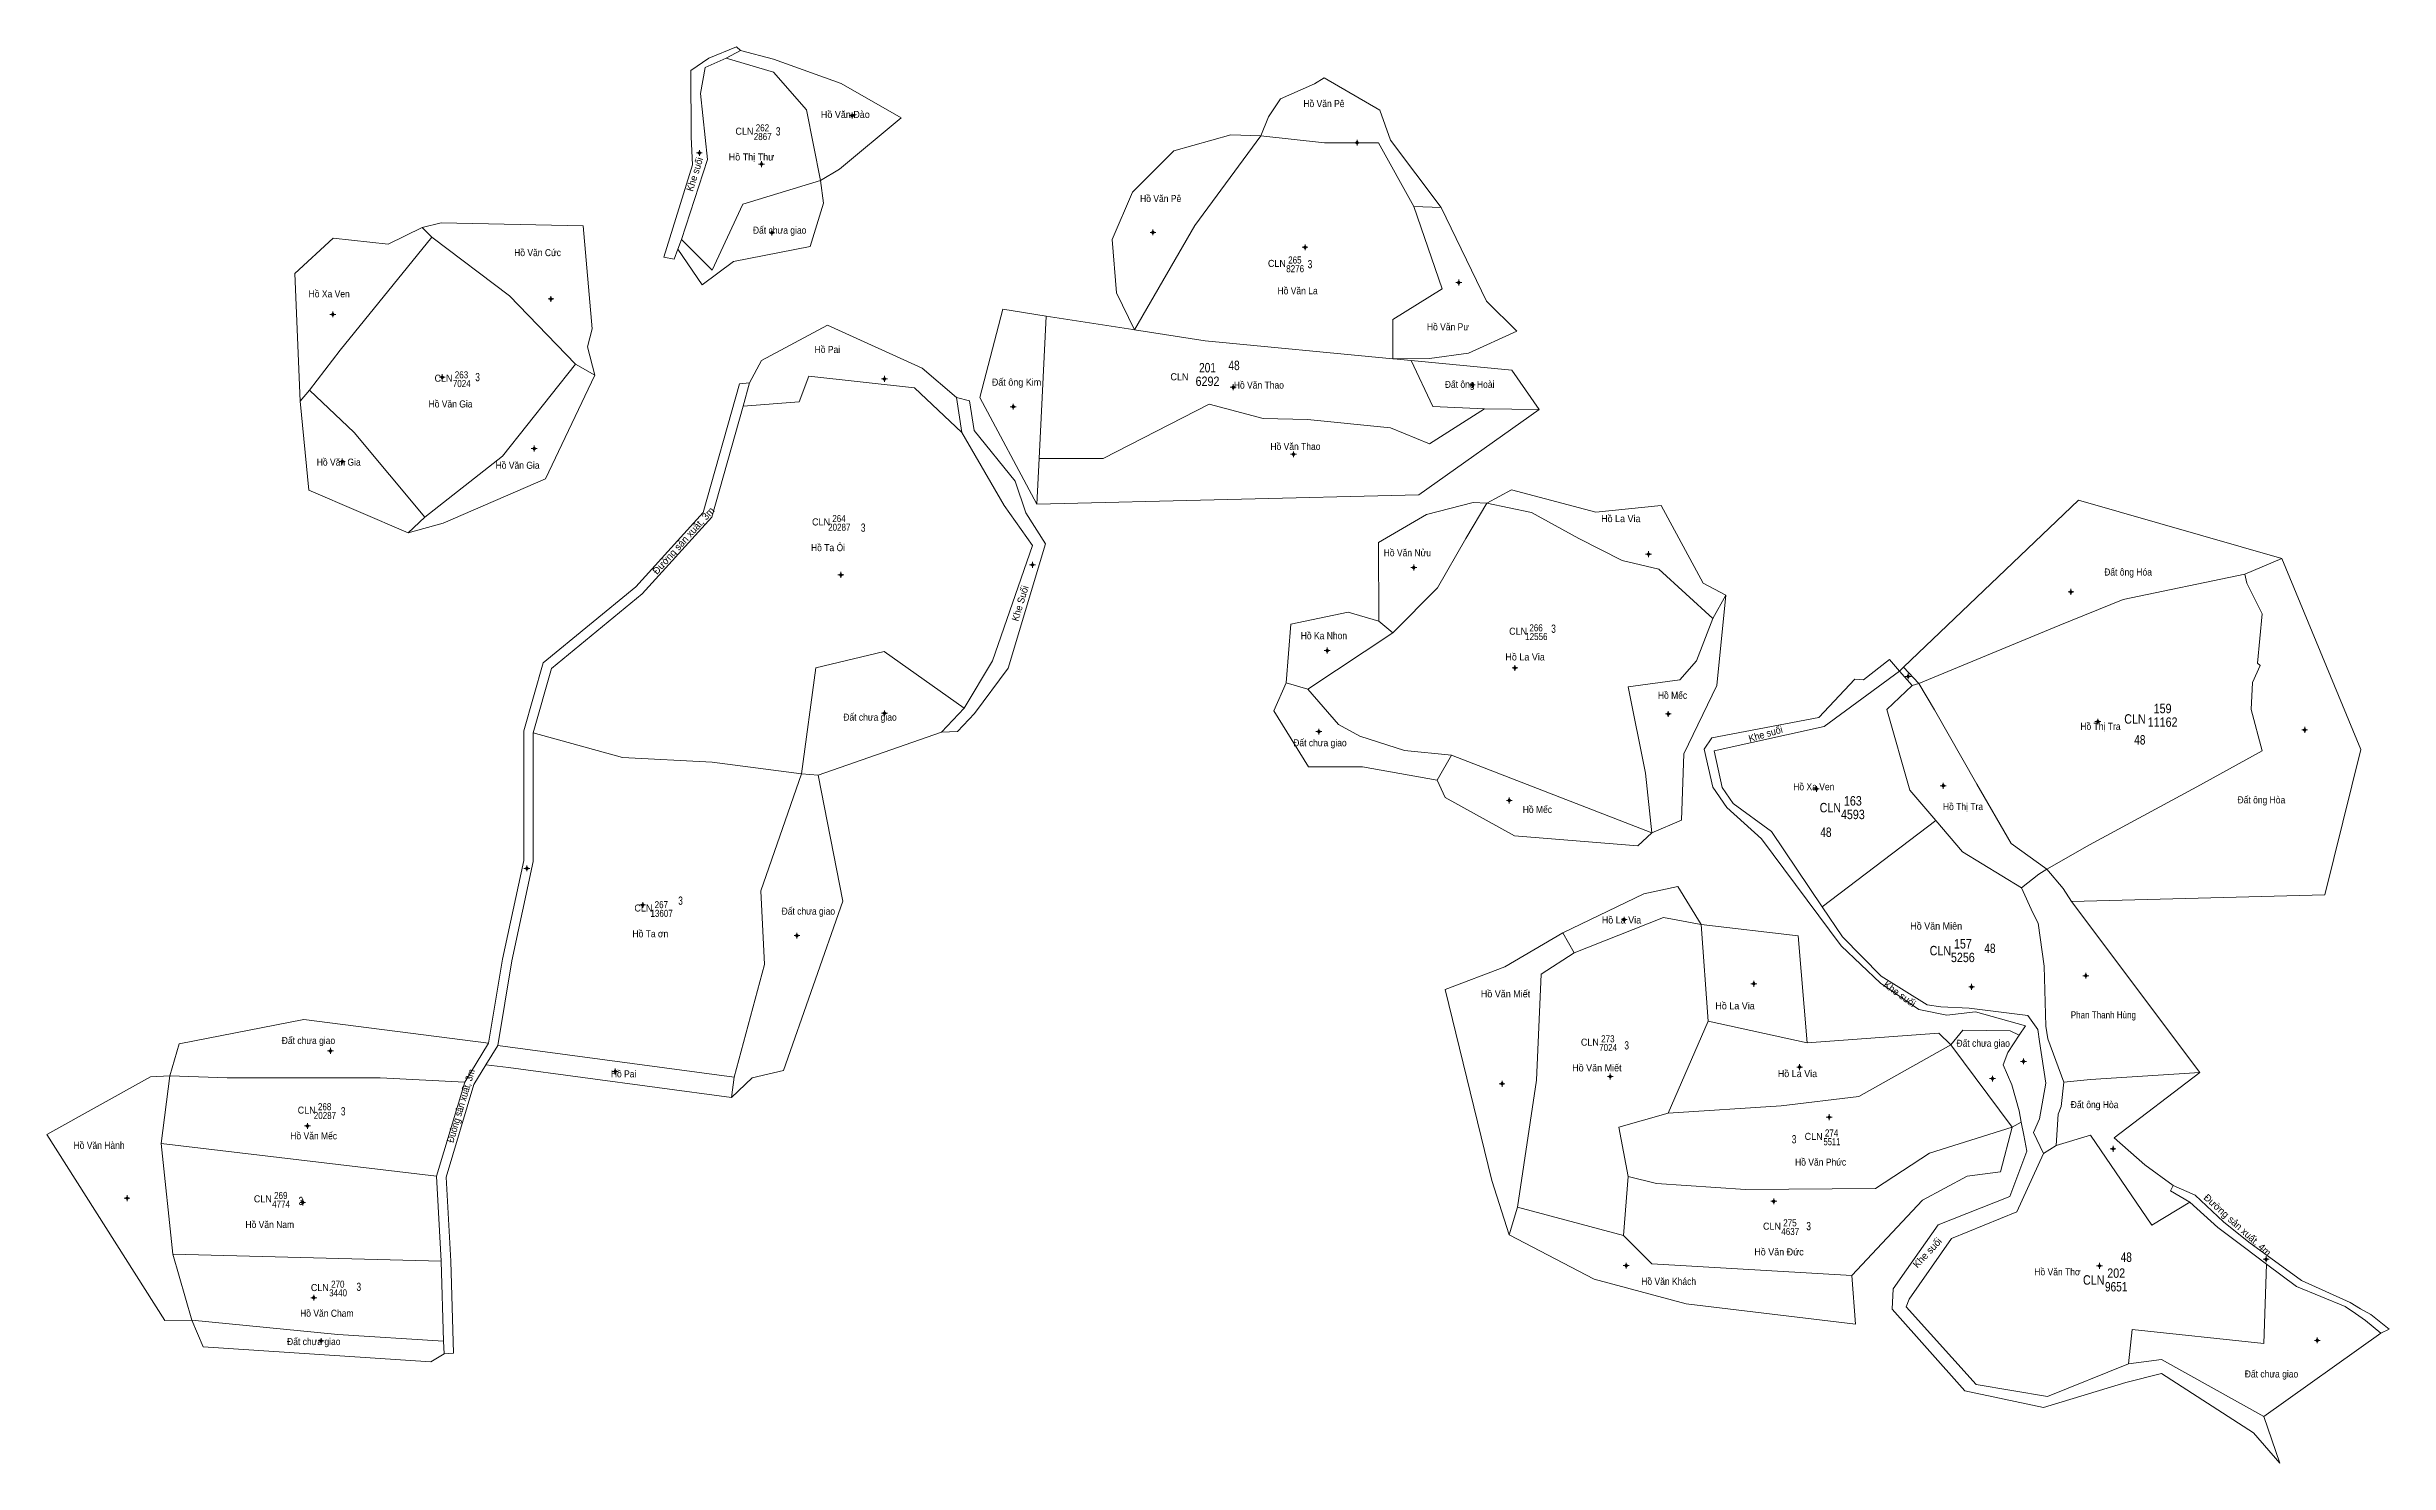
# Model space of a CAD drawing. Header units: metres. Extents: x 534642 to 537446, y 1848225 to 1851202.
# Drawn here: x 535883 to 536878, y 1849297 to 1849899 of the extents above; entities that cross this region are included whole.
import ezdxf
from ezdxf.enums import TextEntityAlignment as Align

# ---------------------------------------------------------------- set-up
doc = ezdxf.new("R2010")
doc.units = ezdxf.units.M
doc.header["$LTSCALE"] = 1.2
doc.layers.add('10', color=7, linetype='Continuous', lineweight=13)
doc.layers.add('11', color=7, linetype='Continuous', lineweight=13)
for name, color, linetype in [('2', 7, 'Continuous'), ('22', 7, 'Continuous'), ('3', 7, 'Continuous'), ('4', 7, 'Continuous'), ('5', 7, 'Continuous'), ('7', 7, 'Continuous'), ('8', 7, 'Continuous')]:
    doc.layers.add(name, color=color, linetype=linetype)

msp = doc.modelspace()

# ---------------------------------------------------------------- hatches: boundary and pattern name
at = {"layer": '11'}
for points in [[(536225.37, 1849869.61, 1), (536225.07, 1849869.61, 1)], [(536439.76, 1849858.1, 1), (536439.46, 1849858.1, 1)], [(536160.45, 1849853.72, 1), (536160.15, 1849853.72, 1)], [(536186.85, 1849848.99, 1), (536186.55, 1849848.99, 1)], [(536191.29, 1849819.87, 1), (536190.99, 1849819.87, 1)], [(536353.08, 1849820, 1), (536352.78, 1849820, 1)], [(536417.65, 1849813.67, 1), (536417.35, 1849813.67, 1)], [(536482.94, 1849798.67, 1), (536482.64, 1849798.67, 1)], [(536097.45, 1849791.71, 1), (536097.15, 1849791.71, 1)], [(536004.81, 1849785.17, 1), (536004.51, 1849785.17, 1)], [(536051.29, 1849758.49, 1), (536050.99, 1849758.49, 1)], [(536239.03, 1849757.79, 1), (536238.73, 1849757.79, 1)], [(536387.14, 1849754.23, 1), (536386.84, 1849754.23, 1)], [(536488.72, 1849755.2, 1), (536488.42, 1849755.2, 1)], [(536293.75, 1849745.97, 1), (536293.45, 1849745.97, 1)], [(536090.32, 1849728.18, 1), (536090.02, 1849728.18, 1)], [(536008.78, 1849722.68, 1), (536008.48, 1849722.68, 1)], [(536412.76, 1849725.75, 1), (536412.46, 1849725.75, 1)], [(536301.9, 1849678.8, 1), (536301.6, 1849678.8, 1)], [(536563.52, 1849683.34, 1), (536563.22, 1849683.34, 1)], [(536220.54, 1849674.54, 1), (536220.24, 1849674.54, 1)], [(536463.83, 1849677.63, 1), (536463.53, 1849677.63, 1)], [(536742.92, 1849667.32, 1), (536742.62, 1849667.32, 1)], [(536427.09, 1849642.38, 1), (536426.79, 1849642.38, 1)], [(536506.81, 1849634.99, 1), (536506.51, 1849634.99, 1)], [(536673.78, 1849631.44, 1), (536673.48, 1849631.44, 1)], [(536239.05, 1849615.76, 1), (536238.75, 1849615.76, 1)], [(536571.93, 1849615.46, 1), (536571.63, 1849615.46, 1)], [(536754.31, 1849612.22, 1), (536754.01, 1849612.22, 1)], [(536842.16, 1849608.69, 1), (536841.86, 1849608.69, 1)], [(536423.56, 1849607.97, 1), (536423.26, 1849607.97, 1)], [(536634.79, 1849583.62, 1), (536634.49, 1849583.62, 1)], [(536688.67, 1849584.99, 1), (536688.37, 1849584.99, 1)], [(536504.41, 1849578.76, 1), (536504.11, 1849578.76, 1)], [(536087.21, 1849549.89, 1), (536086.91, 1849549.89, 1)], [(536136.4, 1849534.34, 1), (536136.1, 1849534.34, 1)], [(536201.9, 1849521.32, 1), (536201.6, 1849521.32, 1)], [(536553.24, 1849528.12, 1), (536552.94, 1849528.12, 1)], [(536608.24, 1849500.89, 1), (536607.94, 1849500.89, 1)], [(536700.72, 1849499.54, 1), (536700.42, 1849499.54, 1)], [(536749.23, 1849504.3, 1), (536748.93, 1849504.3, 1)], [(536003.78, 1849472.38, 1), (536003.48, 1849472.38, 1)], [(536124.72, 1849463.63, 1), (536124.42, 1849463.63, 1)], [(536547.29, 1849461.49, 1), (536546.99, 1849461.49, 1)], [(536627.7, 1849465.49, 1), (536627.4, 1849465.49, 1)], [(536709.59, 1849460.6, 1), (536709.29, 1849460.6, 1)], [(536722.75, 1849467.92, 1), (536722.45, 1849467.92, 1)], [(536501.31, 1849458.4, 1), (536501.01, 1849458.4, 1)], [(535994.03, 1849440.48, 1), (535993.73, 1849440.48, 1)], [(536640.23, 1849444.23, 1), (536639.93, 1849444.23, 1)], [(536760.78, 1849430.78, 1), (536760.48, 1849430.78, 1)], [(535917.42, 1849409.83, 1), (535917.12, 1849409.83, 1)], [(535992, 1849408.01, 1), (535991.7, 1849408.01, 1)], [(536616.72, 1849408.49, 1), (536616.42, 1849408.49, 1)], [(536554.04, 1849381.18, 1), (536553.74, 1849381.18, 1)], [(536755.03, 1849381.08, 1), (536754.73, 1849381.08, 1)], [(536825.78, 1849383.89, 1), (536825.48, 1849383.89, 1)], [(535996.73, 1849367.55, 1), (535996.43, 1849367.55, 1)], [(535999.85, 1849349.17, 1), (535999.55, 1849349.17, 1)], [(536847.52, 1849349.44, 1), (536847.22, 1849349.44, 1)]]:
    msp.add_hatch(color=256, dxfattribs=at).paths.add_polyline_path(points)

# ---------------------------------------------------------------- linework, layer by layer
at = {"layer": '10'}
for p, q in [((536171.73, 1849893.99), (536177.82, 1849897.23)), ((536463.73, 1849830.99), (536475.27, 1849830.53)), ((536046.73, 1849817.99), (536042.63, 1849822.02)), ((536151.16, 1849812.82), (536152.73, 1849816.99)), ((536107.73, 1849763.99), (536115.85, 1849759.31)), ((536454.73, 1849766.36), (536454.8, 1849766.35)), ((535994.73, 1849752.99), (535990.8, 1849748.32)), ((536178.85, 1849746.15), (536181.66, 1849756.1)), ((536269.48, 1849749.88), (536271.73, 1849734.99)), ((536493.73, 1849744.99), (536516.86, 1849744.8)), ((536043.73, 1849698.99), (536036.61, 1849692.38)), ((536816.66, 1849674.89), (536832.25, 1849681.56)), ((536816.66, 1849674.89), (536764.98, 1849664.12)), ((536590.73, 1849655.99), (536596.17, 1849665.93)), ((536764.98, 1849664.12), (536738.06, 1849653.13)), ((536418.73, 1849625.99), (536454.73, 1849649.99)), ((536454.73, 1849649.99), (536448.83, 1849654.91)), ((536738.06, 1849653.13), (536678.15, 1849628.38)), ((536418.73, 1849625.99), (536409.55, 1849628.66)), ((536675.38, 1849627.58), (536669.99, 1849633.66)), ((536671.71, 1849635.31), (536678.14, 1849628.4)), ((536272.73, 1849617.99), (536263.1, 1849607.72)), ((536637.11, 1849533.58), (536685.37, 1849570.24)), ((536685.37, 1849570.24), (536696.72, 1849556.97)), ((536729.09, 1849547.43), (536732.5, 1849549.55)), ((536721.69, 1849541.58), (536726.51, 1849531.04)), ((536637.11, 1849533.58), (536645.71, 1849520.83)), ((536531.73, 1849513.99), (536527.03, 1849522.53)), ((536630.74, 1849475.79), (536588.73, 1849484.99)), ((536069.64, 1849466.44), (536074.72, 1849474.72)), ((536175.04, 1849461.22), (536074.72, 1849474.72)), ((536691.73, 1849474.99), (536717.73, 1849439.99)), ((535935.38, 1849461.74), (535931.73, 1849432.99)), ((536175.04, 1849461.22), (536173.99, 1849452.55)), ((536739.73, 1849459.06), (536751.11, 1849460.29)), ((536797.49, 1849463.18), (536761.06, 1849435.38)), ((536717.73, 1849439.99), (536721.66, 1849442.1)), ((536736.52, 1849432.23), (536731.1, 1849428.85)), ((536784.99, 1849412.91), (536786.15, 1849415.26)), ((536793.28, 1849408.15), (536784.99, 1849412.91)), ((536507.73, 1849405.99), (536504.13, 1849394.28))]:
    msp.add_line(p, q, dxfattribs=at)
for points in [[(536177.82, 1849897.23), (536176.1, 1849898.8), (536164.33, 1849893.94), (536156.65, 1849888.71), (536156.81, 1849860.58), (536157.45, 1849848.69), (536145.24, 1849809.41), (536149.59, 1849808.64), (536151.16, 1849812.82)], [(536177.82, 1849897.23), (536191.75, 1849893.5), (536220.46, 1849883.29), (536245.98, 1849868.61), (536219.82, 1849846.9), (536211.73, 1849841.99)], [(536152.73, 1849816.99), (536163.73, 1849850.99), (536160.73, 1849878.99), (536162.73, 1849889.99), (536171.73, 1849893.99)], [(536171.73, 1849893.99), (536191.73, 1849887.99), (536205.73, 1849871.99), (536211.73, 1849841.99)], [(536475.27, 1849830.53), (536453.75, 1849859.16), (536449.28, 1849871.94), (536425.64, 1849885.68), (536421.49, 1849883.13), (536407.11, 1849876.73), (536402, 1849869.06), (536398.73, 1849860.99)], [(536398.73, 1849860.99), (536386.03, 1849861.39), (536361.75, 1849854.68), (536344.19, 1849837.1), (536335.56, 1849816.97), (536337.48, 1849794.28), (536345.09, 1849778.61)], [(536345.09, 1849778.61), (536370.73, 1849822.99), (536398.73, 1849860.99)], [(536398.73, 1849860.99), (536425.73, 1849857.99), (536448.73, 1849857.99), (536463.73, 1849830.99)], [(536211.73, 1849841.99), (536213.07, 1849832.41), (536207.38, 1849814.03), (536174.84, 1849807.65), (536161.44, 1849797.75), (536151.16, 1849812.82)], [(536211.73, 1849841.99), (536178.73, 1849831.99), (536165.73, 1849803.99), (536152.73, 1849816.99)], [(536463.73, 1849830.99), (536475.73, 1849795.99), (536454.73, 1849782.99), (536454.73, 1849766.36)], [(536454.8, 1849766.35), (536470.36, 1849766.47), (536486.97, 1849768.71), (536507.41, 1849777.98), (536494.63, 1849790.76), (536475.27, 1849830.53)], [(535990.8, 1849748.32), (535988.55, 1849802.58), (536004.82, 1849817.59), (536028.11, 1849815.03), (536042.63, 1849822.02)], [(535994.73, 1849752.99), (536007.73, 1849769.99), (536046.73, 1849817.99)], [(536042.63, 1849822.02), (536050.62, 1849824.11), (536110.91, 1849822.83), (536114.74, 1849779.1), (536112.83, 1849771.44), (536115.85, 1849759.31)], [(536046.73, 1849817.99), (536079.73, 1849792.99), (536107.73, 1849763.99)], [(536181.66, 1849756.1), (536186.66, 1849765.59), (536214.73, 1849780.6), (536254.93, 1849762.4), (536269.48, 1849749.88)], [(536307.63, 1849784.47), (536289.14, 1849787.44), (536279.42, 1849749.91), (536303.6, 1849704.51)], [(536303.6, 1849704.51), (536304.58, 1849723.99), (536307.63, 1849784.47)], [(536307.63, 1849784.47), (536344.34, 1849778.73), (536345.09, 1849778.61)], [(536345.09, 1849778.61), (536375.15, 1849773.92), (536454.73, 1849766.36)], [(536115.85, 1849759.31), (536094.96, 1849715.27), (536051.57, 1849696.44), (536036.61, 1849692.38)], [(536107.73, 1849763.99), (536076.73, 1849724.99), (536043.73, 1849698.99)], [(536178.85, 1849746.15), (536202.73, 1849747.99), (536206.73, 1849758.99), (536251.73, 1849753.99), (536271.73, 1849734.99)], [(536462.57, 1849765.61), (536455.02, 1849766.33), (536454.8, 1849766.35)], [(536462.57, 1849765.61), (536505.38, 1849761.54), (536516.86, 1849744.8)], [(536462.57, 1849765.61), (536471.73, 1849745.99), (536493.73, 1849744.99)], [(536036.61, 1849692.38), (535994.47, 1849710.48), (535990.8, 1849748.32)], [(536043.73, 1849698.99), (536013.73, 1849734.99), (535994.73, 1849752.99)], [(536070.82, 1849475.71), (536076.76, 1849511.36), (536085.73, 1849553.2), (536085.73, 1849608.27), (536093.98, 1849637.14), (536133.38, 1849669.48), (536161.93, 1849700.99), (536177.41, 1849755.72), (536181.66, 1849756.1)], [(536269.48, 1849749.88), (536275.05, 1849748.49), (536277.02, 1849735.83), (536294.43, 1849714.3), (536298.96, 1849700.87), (536307.3, 1849687.78), (536291.47, 1849634.87), (536277.15, 1849615.64), (536269.96, 1849608.03), (536263.1, 1849607.72)], [(536089.66, 1849607.46), (536097.48, 1849634.84), (536136.08, 1849666.5), (536165.53, 1849698.99), (536178.85, 1849746.15)], [(536516.86, 1849744.8), (536465.76, 1849708.49), (536303.6, 1849704.51)], [(536493.73, 1849744.99), (536470.31, 1849730.23), (536453.79, 1849737.05), (536418.49, 1849740.57), (536399.73, 1849740.99), (536376.73, 1849746.99), (536331.73, 1849723.99), (536304.58, 1849723.99)], [(536271.73, 1849734.99), (536289.73, 1849703.99), (536301.73, 1849686.99), (536284.73, 1849637.99), (536272.73, 1849617.99)], [(536494.73, 1849704.99), (536505.18, 1849710.7), (536540.96, 1849701.12), (536568.75, 1849703.99), (536586.64, 1849671.07), (536596.17, 1849665.93)], [(536448.83, 1849654.91), (536448.64, 1849688.33), (536469.08, 1849700.16), (536488.89, 1849705.27), (536494.73, 1849704.99)], [(536454.73, 1849649.99), (536473.73, 1849668.99), (536485.73, 1849689.99), (536494.73, 1849704.99)], [(536494.73, 1849704.99), (536513.73, 1849700.99), (536533.73, 1849689.99), (536552.19, 1849680.59), (536567.73, 1849676.99), (536590.73, 1849655.99)], [(536671.71, 1849635.31), (536745.97, 1849706.26), (536832.25, 1849681.56)], [(536832.25, 1849681.56), (536865.88, 1849600.34), (536850.51, 1849538.59), (536742.98, 1849535.82)], [(536816.66, 1849674.89), (536817.38, 1849671.04), (536824, 1849657.97), (536821.99, 1849636.98), (536823.15, 1849636.08), (536819.79, 1849628.87), (536819.33, 1849617.42), (536823.95, 1849599.74), (536796.27, 1849584.47), (536750.7, 1849559.93), (536732.5, 1849549.55)], [(536409.55, 1849628.66), (536411.42, 1849653.65), (536435.86, 1849658.77), (536448.83, 1849654.91)], [(536596.17, 1849665.93), (536592.39, 1849627.61), (536578.34, 1849598.52), (536577.38, 1849570.4), (536564.73, 1849564.99)], [(536590.73, 1849655.99), (536583.73, 1849637.99), (536576.73, 1849629.99), (536554.73, 1849626.99), (536562.13, 1849590.26), (536564.73, 1849564.99)], [(536272.73, 1849617.99), (536238.73, 1849641.99), (536209.73, 1849634.99), (536203.73, 1849590.1)], [(536473.59, 1849587.29), (536441.94, 1849593.08), (536418.94, 1849593.08), (536404.24, 1849616.73), (536409.55, 1849628.66)], [(536665.69, 1849638.56), (536654.66, 1849629.96), (536651.03, 1849630.24), (536635.64, 1849613.91), (536590.32, 1849605.36), (536587.02, 1849600.57), (536590.71, 1849584.36), (536596.57, 1849575.77), (536611.32, 1849562.41), (536645.12, 1849517.03), (536661.92, 1849501.2), (536678.13, 1849489.99), (536690.09, 1849487.5), (536702.26, 1849488.93), (536723.48, 1849483.06), (536720.81, 1849479.05)], [(536669.99, 1849633.66), (536637.95, 1849610.21), (536591.21, 1849599.82), (536594.65, 1849584.24), (536599.35, 1849577.39), (536615.56, 1849565.5), (536637.11, 1849533.58)], [(536665.69, 1849638.56), (536669.99, 1849633.66), (536671.71, 1849635.31)], [(536479.73, 1849597.99), (536459.73, 1849599.99), (536440.73, 1849605.99), (536431.73, 1849610.99), (536418.73, 1849625.99)], [(536685.37, 1849570.24), (536674.35, 1849583.13), (536664.54, 1849617.32), (536675.38, 1849627.58)], [(536675.38, 1849627.58), (536678.14, 1849628.4), (536678.15, 1849628.38)], [(536678.15, 1849628.38), (536684.79, 1849617.19), (536702.83, 1849585.7)], [(536074.72, 1849474.72), (536080.7, 1849510.62), (536089.73, 1849552.78), (536089.66, 1849607.46)], [(536089.66, 1849607.46), (536127.73, 1849596.99), (536165.73, 1849594.99), (536203.73, 1849590.1)], [(536263.1, 1849607.72), (536210.76, 1849589.54), (536203.73, 1849590.1)], [(536210.76, 1849589.54), (536221.29, 1849535.91), (536196.08, 1849464.08), (536182.68, 1849460.89), (536173.99, 1849452.55)], [(536203.73, 1849590.1), (536186.45, 1849540.28), (536187.91, 1849509.09), (536175.04, 1849461.22)], [(536564.73, 1849564.99), (536479.73, 1849597.99), (536473.59, 1849587.29)], [(536564.73, 1849564.99), (536558.86, 1849559.53), (536506.47, 1849563.68), (536477.08, 1849579.97), (536473.59, 1849587.29)], [(536732.5, 1849549.55), (536717.41, 1849560.41), (536702.83, 1849585.7)], [(536696.72, 1849556.97), (536721.69, 1849541.58), (536729.09, 1849547.43)], [(536732.5, 1849549.55), (536739.47, 1849541.31), (536742.98, 1849535.82)], [(536585.73, 1849525.99), (536575.77, 1849542.26), (536561.4, 1849539.07), (536527.03, 1849522.53)], [(536739.73, 1849459.06), (536732.92, 1849477.54), (536732.14, 1849482.86), (536731.43, 1849508.3), (536728.82, 1849526.56), (536726.51, 1849531.04)], [(536742.98, 1849535.82), (536797.49, 1849463.18), (536751.11, 1849460.29)], [(536527.03, 1849522.53), (536502.3, 1849508.06), (536477.07, 1849498.48), (536496.87, 1849417.3), (536504.13, 1849394.28)], [(536585.73, 1849525.99), (536569.73, 1849528.99), (536531.73, 1849513.99)], [(536571.73, 1849445.99), (536588.73, 1849484.99), (536585.73, 1849525.99)], [(536630.74, 1849475.79), (536626.9, 1849521.17), (536585.73, 1849525.99)], [(536731.1, 1849428.85), (536726.78, 1849437.78), (536729.36, 1849443.52), (536732.14, 1849458.72), (536729.42, 1849476.41), (536728.74, 1849481.42), (536724.5, 1849487.4), (536699.48, 1849490.57), (536687.45, 1849491.12), (536681.68, 1849491.97), (536662.16, 1849504.09), (536645.71, 1849520.83)], [(536531.73, 1849513.99), (536517.73, 1849504.99), (536515.73, 1849459.99), (536507.73, 1849405.99)], [(536070.82, 1849475.71), (535992.37, 1849485.66), (535939.39, 1849475.44), (535935.38, 1849461.74)], [(536691.73, 1849474.99), (536686.61, 1849479.87), (536630.74, 1849475.79)], [(536691.73, 1849474.99), (536696.87, 1849481.22), (536716.99, 1849480.9), (536720.81, 1849479.05)], [(536070.82, 1849475.71), (536060.67, 1849459.1), (536048.71, 1849419.23), (536050.72, 1849383.04), (536051.72, 1849349.12), (536051.88, 1849343.68)], [(536571.73, 1849445.99), (536619.73, 1849448.99), (536652.73, 1849452.99), (536691.73, 1849474.99)], [(536720.81, 1849479.05), (536715.94, 1849471.72), (536713.95, 1849466.51), (536717.62, 1849457.9), (536720.74, 1849446.98), (536721.66, 1849442.1)], [(535935.38, 1849461.74), (535927.26, 1849461.39), (535883.21, 1849436.8), (535933.33, 1849357.92), (535944.73, 1849357.99)], [(536060.67, 1849459.1), (536024.73, 1849460.99), (535959.73, 1849460.99), (535935.38, 1849461.74)], [(536069.64, 1849466.44), (536064.57, 1849458.16), (536052.75, 1849418.75), (536054.73, 1849383.07), (536055.88, 1849343.97), (536051.88, 1849343.68)], [(536173.99, 1849452.55), (536079.3, 1849465.36), (536069.64, 1849466.44)], [(536739.73, 1849459.06), (536738.53, 1849448.82), (536737.26, 1849445.56), (536736.52, 1849432.23)], [(536554.73, 1849418.99), (536550.73, 1849439.99), (536571.73, 1849445.99)], [(536554.73, 1849418.99), (536566.73, 1849415.99), (536604.48, 1849413.48), (536659.73, 1849413.99), (536682.73, 1849428.99), (536717.73, 1849439.99)], [(536717.73, 1849439.99), (536712.84, 1849421.02), (536698.66, 1849419.17), (536679.73, 1849408.99), (536649.73, 1849376.99)], [(536721.66, 1849442.1), (536722.7, 1849436.6), (536724.04, 1849429.83), (536716.85, 1849410.54), (536686.39, 1849398.47), (536672.96, 1849379.37)], [(536048.71, 1849419.23), (535931.73, 1849432.99), (535936.73, 1849385.99)], [(536736.52, 1849432.23), (536751.02, 1849436.53), (536777.06, 1849398.39), (536793.28, 1849408.15)], [(536786.15, 1849415.26), (536774.12, 1849424), (536761.06, 1849435.38)], [(536731.1, 1849428.85), (536719.73, 1849404.07), (536692.08, 1849392.64), (536674, 1849366.9), (536672.74, 1849363.73), (536702.57, 1849330.69), (536732.74, 1849325.64), (536767.2, 1849339.4)], [(536507.73, 1849405.99), (536552.73, 1849393.99), (536554.73, 1849418.99)], [(536786.15, 1849415.26), (536795.47, 1849411.1), (536807.54, 1849399.83), (536818.3, 1849391.1)], [(536825.83, 1849381.81), (536816.42, 1849388.84), (536805.18, 1849397.3), (536793.28, 1849408.15)], [(536504.13, 1849394.28), (536540.32, 1849375.43), (536579.29, 1849364.88), (536651.23, 1849356.37), (536649.73, 1849376.99)], [(536649.73, 1849376.99), (536564.73, 1849381.99), (536552.73, 1849393.99)], [(536877.88, 1849354.15), (536870.11, 1849360.41), (536865.69, 1849362.77), (536861.34, 1849365.56), (536840.62, 1849374.89), (536818.3, 1849391.1)], [(535944.73, 1849357.99), (535936.73, 1849385.99), (536050.72, 1849383.04)], [(536767.2, 1849339.4), (536768.73, 1849353.99), (536824.73, 1849348.03), (536825.83, 1849381.81)], [(536874.28, 1849352.52), (536867.81, 1849357.84), (536863.65, 1849360.86), (536859.22, 1849363.82), (536838.52, 1849372.32), (536825.83, 1849381.81)], [(536831.46, 1849297.28), (536820.26, 1849310.23), (536781.19, 1849335.37), (536766.09, 1849331.48), (536731.11, 1849320.92), (536697.69, 1849327.93), (536666.9, 1849362.62), (536667.29, 1849371.3), (536672.96, 1849379.37)], [(535944.73, 1849357.99), (535949.61, 1849346.74), (536046.32, 1849340.36), (536051.88, 1849343.68)], [(536051.72, 1849349.12), (536006.73, 1849351.99), (535944.73, 1849357.99)], [(536877.88, 1849354.15), (536874.28, 1849352.52), (536824.63, 1849317.07), (536831.46, 1849297.28)], [(536767.2, 1849339.4), (536781.14, 1849341.3), (536824.63, 1849317.07)]]:
    msp.add_lwpolyline(points, dxfattribs=at)
at = {"layer": '11'}
for p, q in [((536224.6, 1849869.61), (536223.97, 1849869.61)), ((536225.22, 1849870.86), (536225.22, 1849870.24)), ((536225.22, 1849868.98), (536225.22, 1849868.36)), ((536226.47, 1849869.61), (536225.84, 1849869.61)), ((536438.98, 1849858.1), (536438.36, 1849858.1)), ((536439.61, 1849859.35), (536439.61, 1849858.72)), ((536439.61, 1849857.48), (536439.61, 1849856.85)), ((536440.86, 1849858.1), (536440.24, 1849858.1)), ((536159.68, 1849853.72), (536159.05, 1849853.72)), ((536160.3, 1849854.97), (536160.3, 1849854.34)), ((536160.3, 1849853.1), (536160.3, 1849852.47)), ((536161.55, 1849853.72), (536160.93, 1849853.72)), ((536186.07, 1849848.99), (536185.45, 1849848.99)), ((536186.7, 1849850.24), (536186.7, 1849849.62)), ((536186.7, 1849848.36), (536186.7, 1849847.74)), ((536187.95, 1849848.99), (536187.32, 1849848.99)), ((536190.52, 1849819.87), (536189.89, 1849819.87)), ((536191.14, 1849821.12), (536191.14, 1849820.5)), ((536191.14, 1849819.24), (536191.14, 1849818.62)), ((536192.39, 1849819.87), (536191.76, 1849819.87)), ((536352.31, 1849820), (536351.68, 1849820)), ((536352.93, 1849821.25), (536352.93, 1849820.62)), ((536352.93, 1849819.38), (536352.93, 1849818.75)), ((536354.18, 1849820), (536353.56, 1849820)), ((536416.88, 1849813.67), (536416.25, 1849813.67)), ((536417.5, 1849814.92), (536417.5, 1849814.3)), ((536417.5, 1849813.04), (536417.5, 1849812.42)), ((536418.75, 1849813.67), (536418.12, 1849813.67)), ((536482.16, 1849798.67), (536481.54, 1849798.67)), ((536482.79, 1849799.92), (536482.79, 1849799.3)), ((536482.79, 1849798.04), (536482.79, 1849797.42)), ((536484.04, 1849798.67), (536483.42, 1849798.67)), ((536096.68, 1849791.71), (536096.05, 1849791.71)), ((536097.3, 1849792.96), (536097.3, 1849792.34)), ((536097.3, 1849791.08), (536097.3, 1849790.46)), ((536098.55, 1849791.71), (536097.93, 1849791.71)), ((536004.04, 1849785.17), (536003.41, 1849785.17)), ((536004.66, 1849786.42), (536004.66, 1849785.8)), ((536004.66, 1849784.54), (536004.66, 1849783.92)), ((536005.91, 1849785.17), (536005.28, 1849785.17)), ((536050.52, 1849758.49), (536049.89, 1849758.49)), ((536051.14, 1849759.74), (536051.14, 1849759.12)), ((536052.39, 1849758.49), (536051.76, 1849758.49)), ((536238.88, 1849759.04), (536238.88, 1849758.42)), ((536051.14, 1849757.86), (536051.14, 1849757.24)), ((536238.26, 1849757.79), (536237.63, 1849757.79)), ((536238.88, 1849757.16), (536238.88, 1849756.54)), ((536240.13, 1849757.79), (536239.5, 1849757.79)), ((536386.36, 1849754.23), (536385.74, 1849754.23)), ((536386.99, 1849755.48), (536386.99, 1849754.86)), ((536386.99, 1849753.6), (536386.99, 1849752.98)), ((536388.24, 1849754.23), (536387.62, 1849754.23)), ((536487.94, 1849755.2), (536487.32, 1849755.2)), ((536488.57, 1849756.45), (536488.57, 1849755.82)), ((536488.57, 1849754.58), (536488.57, 1849753.95)), ((536489.82, 1849755.2), (536489.19, 1849755.2)), ((536292.98, 1849745.97), (536292.35, 1849745.97)), ((536293.6, 1849747.22), (536293.6, 1849746.6)), ((536293.6, 1849745.34), (536293.6, 1849744.72)), ((536294.85, 1849745.97), (536294.22, 1849745.97)), ((536089.55, 1849728.18), (536088.92, 1849728.18)), ((536090.17, 1849729.43), (536090.17, 1849728.8)), ((536091.42, 1849728.18), (536090.8, 1849728.18)), ((536008, 1849722.68), (536007.38, 1849722.68)), ((536008.63, 1849723.93), (536008.63, 1849723.3)), ((536008.63, 1849722.06), (536008.63, 1849721.43)), ((536009.88, 1849722.68), (536009.26, 1849722.68)), ((536090.17, 1849727.56), (536090.17, 1849726.93)), ((536411.98, 1849725.75), (536411.36, 1849725.75)), ((536412.61, 1849727), (536412.61, 1849726.38)), ((536412.61, 1849725.12), (536412.61, 1849724.5)), ((536413.86, 1849725.75), (536413.24, 1849725.75)), ((536301.12, 1849678.8), (536300.5, 1849678.8)), ((536301.75, 1849680.05), (536301.75, 1849679.42)), ((536303, 1849678.8), (536302.38, 1849678.8)), ((536463.68, 1849678.88), (536463.68, 1849678.26)), ((536562.74, 1849683.34), (536562.12, 1849683.34)), ((536563.37, 1849684.59), (536563.37, 1849683.96)), ((536563.37, 1849682.72), (536563.37, 1849682.09)), ((536564.62, 1849683.34), (536564, 1849683.34)), ((536219.76, 1849674.54), (536219.14, 1849674.54)), ((536220.39, 1849675.79), (536220.39, 1849675.16)), ((536220.39, 1849673.92), (536220.39, 1849673.29)), ((536221.64, 1849674.54), (536221.02, 1849674.54)), ((536301.75, 1849678.18), (536301.75, 1849677.55)), ((536463.06, 1849677.63), (536462.43, 1849677.63)), ((536463.68, 1849677), (536463.68, 1849676.38)), ((536464.93, 1849677.63), (536464.31, 1849677.63)), ((536742.77, 1849668.57), (536742.77, 1849667.94)), ((536742.14, 1849667.32), (536741.52, 1849667.32)), ((536742.77, 1849666.7), (536742.77, 1849666.07)), ((536744.02, 1849667.32), (536743.4, 1849667.32)), ((536426.31, 1849642.38), (536425.69, 1849642.38)), ((536426.94, 1849643.63), (536426.94, 1849643)), ((536426.94, 1849641.76), (536426.94, 1849641.13)), ((536428.19, 1849642.38), (536427.56, 1849642.38)), ((536506.04, 1849634.99), (536505.41, 1849634.99)), ((536506.66, 1849636.24), (536506.66, 1849635.62)), ((536506.66, 1849634.36), (536506.66, 1849633.74)), ((536507.91, 1849634.99), (536507.28, 1849634.99)), ((536673, 1849631.44), (536672.38, 1849631.44)), ((536673.63, 1849632.69), (536673.63, 1849632.06)), ((536673.63, 1849630.82), (536673.63, 1849630.19)), ((536674.88, 1849631.44), (536674.26, 1849631.44)), ((536238.28, 1849615.76), (536237.65, 1849615.76)), ((536238.9, 1849617.01), (536238.9, 1849616.38)), ((536238.9, 1849615.14), (536238.9, 1849614.51)), ((536240.15, 1849615.76), (536239.52, 1849615.76)), ((536423.41, 1849609.22), (536423.41, 1849608.6)), ((536571.16, 1849615.46), (536570.53, 1849615.46)), ((536571.78, 1849616.71), (536571.78, 1849616.08)), ((536571.78, 1849614.84), (536571.78, 1849614.21)), ((536573.03, 1849615.46), (536572.4, 1849615.46)), ((536753.54, 1849612.22), (536752.91, 1849612.22)), ((536754.16, 1849613.47), (536754.16, 1849612.84)), ((536754.16, 1849611.6), (536754.16, 1849610.97)), ((536755.41, 1849612.22), (536754.78, 1849612.22)), ((536842.01, 1849609.94), (536842.01, 1849609.32)), ((536422.78, 1849607.97), (536422.16, 1849607.97)), ((536423.41, 1849607.34), (536423.41, 1849606.72)), ((536424.66, 1849607.97), (536424.04, 1849607.97)), ((536841.38, 1849608.69), (536840.76, 1849608.69)), ((536842.01, 1849608.06), (536842.01, 1849607.44)), ((536843.26, 1849608.69), (536842.64, 1849608.69)), ((536504.26, 1849580.01), (536504.26, 1849579.38)), ((536634.02, 1849583.62), (536633.39, 1849583.62)), ((536634.64, 1849584.87), (536634.64, 1849584.24)), ((536634.64, 1849583), (536634.64, 1849582.37)), ((536635.89, 1849583.62), (536635.26, 1849583.62)), ((536687.9, 1849584.99), (536687.27, 1849584.99)), ((536688.52, 1849586.24), (536688.52, 1849585.62)), ((536688.52, 1849584.36), (536688.52, 1849583.74)), ((536689.77, 1849584.99), (536689.14, 1849584.99)), ((536503.64, 1849578.76), (536503.01, 1849578.76)), ((536504.26, 1849578.14), (536504.26, 1849577.51)), ((536505.51, 1849578.76), (536504.88, 1849578.76)), ((536086.44, 1849549.89), (536085.81, 1849549.89)), ((536087.06, 1849551.14), (536087.06, 1849550.52)), ((536087.06, 1849549.26), (536087.06, 1849548.64)), ((536088.31, 1849549.89), (536087.69, 1849549.89)), ((536135.62, 1849534.34), (536135, 1849534.34)), ((536136.25, 1849535.59), (536136.25, 1849534.96)), ((536136.25, 1849533.72), (536136.25, 1849533.09)), ((536137.5, 1849534.34), (536136.88, 1849534.34)), ((536553.09, 1849529.37), (536553.09, 1849528.74)), ((536201.12, 1849521.32), (536200.5, 1849521.32)), ((536201.75, 1849522.57), (536201.75, 1849521.94)), ((536201.75, 1849520.7), (536201.75, 1849520.07)), ((536203, 1849521.32), (536202.38, 1849521.32)), ((536552.46, 1849528.12), (536551.84, 1849528.12)), ((536553.09, 1849527.5), (536553.09, 1849526.87)), ((536554.34, 1849528.12), (536553.72, 1849528.12)), ((536607.46, 1849500.89), (536606.84, 1849500.89)), ((536608.09, 1849502.14), (536608.09, 1849501.52)), ((536608.09, 1849500.26), (536608.09, 1849499.64)), ((536609.34, 1849500.89), (536608.72, 1849500.89)), ((536699.94, 1849499.54), (536699.32, 1849499.54)), ((536700.57, 1849500.79), (536700.57, 1849500.16)), ((536701.82, 1849499.54), (536701.19, 1849499.54)), ((536748.45, 1849504.3), (536747.83, 1849504.3)), ((536749.08, 1849505.55), (536749.08, 1849504.92)), ((536749.08, 1849503.68), (536749.08, 1849503.05)), ((536750.33, 1849504.3), (536749.7, 1849504.3)), ((536700.57, 1849498.92), (536700.57, 1849498.29)), ((536003, 1849472.38), (536002.38, 1849472.38)), ((536003.63, 1849473.63), (536003.63, 1849473)), ((536003.63, 1849471.76), (536003.63, 1849471.13)), ((536004.88, 1849472.38), (536004.26, 1849472.38)), ((536123.94, 1849463.63), (536123.32, 1849463.63)), ((536124.57, 1849464.88), (536124.57, 1849464.26)), ((536124.57, 1849463), (536124.57, 1849462.38)), ((536125.82, 1849463.63), (536125.19, 1849463.63)), ((536501.16, 1849459.65), (536501.16, 1849459.02)), ((536546.52, 1849461.49), (536545.89, 1849461.49)), ((536547.14, 1849462.74), (536547.14, 1849462.12)), ((536547.14, 1849460.86), (536547.14, 1849460.24)), ((536548.39, 1849461.49), (536547.76, 1849461.49)), ((536626.93, 1849465.49), (536626.3, 1849465.49)), ((536627.55, 1849466.74), (536627.55, 1849466.12)), ((536627.55, 1849464.86), (536627.55, 1849464.24)), ((536628.8, 1849465.49), (536628.18, 1849465.49)), ((536708.81, 1849460.6), (536708.19, 1849460.6)), ((536709.44, 1849461.85), (536709.44, 1849461.22)), ((536709.44, 1849459.98), (536709.44, 1849459.35)), ((536710.69, 1849460.6), (536710.06, 1849460.6)), ((536721.98, 1849467.92), (536721.35, 1849467.92)), ((536722.6, 1849469.17), (536722.6, 1849468.54)), ((536722.6, 1849467.3), (536722.6, 1849466.67)), ((536723.85, 1849467.92), (536723.22, 1849467.92)), ((536500.54, 1849458.4), (536499.91, 1849458.4)), ((536501.16, 1849457.78), (536501.16, 1849457.15)), ((536502.41, 1849458.4), (536501.78, 1849458.4)), ((535993.26, 1849440.48), (535992.63, 1849440.48)), ((535993.88, 1849441.73), (535993.88, 1849441.1)), ((535993.88, 1849439.86), (535993.88, 1849439.23)), ((535995.13, 1849440.48), (535994.5, 1849440.48)), ((536639.45, 1849444.23), (536638.83, 1849444.23)), ((536640.08, 1849445.48), (536640.08, 1849444.86)), ((536640.08, 1849443.6), (536640.08, 1849442.98)), ((536641.33, 1849444.23), (536640.7, 1849444.23)), ((536760, 1849430.78), (536759.38, 1849430.78)), ((536760.63, 1849432.03), (536760.63, 1849431.4)), ((536760.63, 1849430.16), (536760.63, 1849429.53)), ((536761.88, 1849430.78), (536761.26, 1849430.78)), ((535916.64, 1849409.83), (535916.02, 1849409.83)), ((535917.27, 1849411.08), (535917.27, 1849410.46)), ((535918.52, 1849409.83), (535917.9, 1849409.83)), ((535917.27, 1849409.2), (535917.27, 1849408.58)), ((535991.22, 1849408.01), (535990.6, 1849408.01)), ((535991.85, 1849409.26), (535991.85, 1849408.64)), ((535991.85, 1849407.38), (535991.85, 1849406.76)), ((535993.1, 1849408.01), (535992.48, 1849408.01)), ((536615.94, 1849408.49), (536615.32, 1849408.49)), ((536616.57, 1849409.74), (536616.57, 1849409.12)), ((536616.57, 1849407.86), (536616.57, 1849407.24)), ((536617.82, 1849408.49), (536617.19, 1849408.49)), ((536553.26, 1849381.18), (536552.64, 1849381.18)), ((536553.89, 1849382.43), (536553.89, 1849381.8)), ((536553.89, 1849380.56), (536553.89, 1849379.93)), ((536555.14, 1849381.18), (536554.52, 1849381.18)), ((536754.26, 1849381.08), (536753.63, 1849381.08)), ((536754.88, 1849382.33), (536754.88, 1849381.7)), ((536754.88, 1849380.46), (536754.88, 1849379.83)), ((536756.13, 1849381.08), (536755.5, 1849381.08)), ((536825, 1849383.89), (536824.38, 1849383.89)), ((536825.63, 1849385.14), (536825.63, 1849384.52)), ((536825.63, 1849383.26), (536825.63, 1849382.64)), ((536826.88, 1849383.89), (536826.26, 1849383.89)), ((535995.95, 1849367.55), (535995.33, 1849367.55)), ((535996.58, 1849368.8), (535996.58, 1849368.18)), ((535996.58, 1849366.92), (535996.58, 1849366.3)), ((535997.83, 1849367.55), (535997.2, 1849367.55)), ((535999.7, 1849350.42), (535999.7, 1849349.8)), ((536847.37, 1849350.69), (536847.37, 1849350.06)), ((535999.07, 1849349.17), (535998.45, 1849349.17)), ((535999.7, 1849348.54), (535999.7, 1849347.92)), ((536000.95, 1849349.17), (536000.32, 1849349.17)), ((536846.74, 1849349.44), (536846.12, 1849349.44)), ((536847.37, 1849348.82), (536847.37, 1849348.19)), ((536848.62, 1849349.44), (536848, 1849349.44))]:
    msp.add_line(p, q, dxfattribs=at)
for points in [[(536225.22, 1849870.24), (536224.6, 1849869.61), (536225.22, 1849868.98), (536225.84, 1849869.61)], [(536439.61, 1849858.72), (536438.98, 1849858.1), (536439.61, 1849857.48), (536440.24, 1849858.1)], [(536160.3, 1849854.34), (536159.68, 1849853.72), (536160.3, 1849853.1), (536160.93, 1849853.72)], [(536186.7, 1849849.62), (536186.07, 1849848.99), (536186.7, 1849848.36), (536187.32, 1849848.99)], [(536191.14, 1849820.5), (536190.52, 1849819.87), (536191.14, 1849819.24), (536191.76, 1849819.87)], [(536352.93, 1849820.62), (536352.31, 1849820), (536352.93, 1849819.38), (536353.56, 1849820)], [(536417.5, 1849814.3), (536416.88, 1849813.67), (536417.5, 1849813.04), (536418.12, 1849813.67)], [(536482.79, 1849799.3), (536482.16, 1849798.67), (536482.79, 1849798.04), (536483.42, 1849798.67)], [(536097.3, 1849792.34), (536096.68, 1849791.71), (536097.3, 1849791.08), (536097.93, 1849791.71)], [(536004.66, 1849785.8), (536004.04, 1849785.17), (536004.66, 1849784.54), (536005.28, 1849785.17)], [(536051.14, 1849759.12), (536050.52, 1849758.49), (536051.14, 1849757.86), (536051.76, 1849758.49)], [(536238.88, 1849758.42), (536238.26, 1849757.79), (536238.88, 1849757.16), (536239.5, 1849757.79)], [(536386.99, 1849754.86), (536386.36, 1849754.23), (536386.99, 1849753.6), (536387.62, 1849754.23)], [(536488.57, 1849755.82), (536487.94, 1849755.2), (536488.57, 1849754.58), (536489.19, 1849755.2)], [(536293.6, 1849746.6), (536292.98, 1849745.97), (536293.6, 1849745.34), (536294.22, 1849745.97)], [(536090.17, 1849728.8), (536089.55, 1849728.18), (536090.17, 1849727.56), (536090.8, 1849728.18)], [(536008.63, 1849723.3), (536008, 1849722.68), (536008.63, 1849722.06), (536009.26, 1849722.68)], [(536412.61, 1849726.38), (536411.98, 1849725.75), (536412.61, 1849725.12), (536413.24, 1849725.75)], [(536301.75, 1849679.42), (536301.12, 1849678.8), (536301.75, 1849678.18), (536302.38, 1849678.8)], [(536563.37, 1849683.96), (536562.74, 1849683.34), (536563.37, 1849682.72), (536564, 1849683.34)], [(536220.39, 1849675.16), (536219.76, 1849674.54), (536220.39, 1849673.92), (536221.02, 1849674.54)], [(536463.68, 1849678.26), (536463.06, 1849677.63), (536463.68, 1849677), (536464.31, 1849677.63)], [(536742.77, 1849667.94), (536742.14, 1849667.32), (536742.77, 1849666.7), (536743.4, 1849667.32)], [(536426.94, 1849643), (536426.31, 1849642.38), (536426.94, 1849641.76), (536427.56, 1849642.38)], [(536506.66, 1849635.62), (536506.04, 1849634.99), (536506.66, 1849634.36), (536507.28, 1849634.99)], [(536673.63, 1849632.06), (536673, 1849631.44), (536673.63, 1849630.82), (536674.26, 1849631.44)], [(536238.9, 1849616.38), (536238.28, 1849615.76), (536238.9, 1849615.14), (536239.52, 1849615.76)], [(536571.78, 1849616.08), (536571.16, 1849615.46), (536571.78, 1849614.84), (536572.4, 1849615.46)], [(536754.16, 1849612.84), (536753.54, 1849612.22), (536754.16, 1849611.6), (536754.78, 1849612.22)], [(536842.01, 1849609.32), (536841.38, 1849608.69), (536842.01, 1849608.06), (536842.64, 1849608.69)], [(536423.41, 1849608.6), (536422.78, 1849607.97), (536423.41, 1849607.34), (536424.04, 1849607.97)], [(536504.26, 1849579.38), (536503.64, 1849578.76), (536504.26, 1849578.14), (536504.88, 1849578.76)], [(536634.64, 1849584.24), (536634.02, 1849583.62), (536634.64, 1849583), (536635.26, 1849583.62)], [(536688.52, 1849585.62), (536687.9, 1849584.99), (536688.52, 1849584.36), (536689.14, 1849584.99)], [(536087.06, 1849550.52), (536086.44, 1849549.89), (536087.06, 1849549.26), (536087.69, 1849549.89)], [(536136.25, 1849534.96), (536135.62, 1849534.34), (536136.25, 1849533.72), (536136.88, 1849534.34)], [(536201.75, 1849521.94), (536201.12, 1849521.32), (536201.75, 1849520.7), (536202.38, 1849521.32)], [(536553.09, 1849528.74), (536552.46, 1849528.12), (536553.09, 1849527.5), (536553.72, 1849528.12)], [(536608.09, 1849501.52), (536607.46, 1849500.89), (536608.09, 1849500.26), (536608.72, 1849500.89)], [(536700.57, 1849500.16), (536699.94, 1849499.54), (536700.57, 1849498.92), (536701.19, 1849499.54)], [(536749.08, 1849504.92), (536748.45, 1849504.3), (536749.08, 1849503.68), (536749.7, 1849504.3)], [(536003.63, 1849473), (536003, 1849472.38), (536003.63, 1849471.76), (536004.26, 1849472.38)], [(536124.57, 1849464.26), (536123.94, 1849463.63), (536124.57, 1849463), (536125.19, 1849463.63)], [(536547.14, 1849462.12), (536546.52, 1849461.49), (536547.14, 1849460.86), (536547.76, 1849461.49)], [(536627.55, 1849466.12), (536626.93, 1849465.49), (536627.55, 1849464.86), (536628.18, 1849465.49)], [(536709.44, 1849461.22), (536708.81, 1849460.6), (536709.44, 1849459.98), (536710.06, 1849460.6)], [(536722.6, 1849468.54), (536721.98, 1849467.92), (536722.6, 1849467.3), (536723.22, 1849467.92)], [(536501.16, 1849459.02), (536500.54, 1849458.4), (536501.16, 1849457.78), (536501.78, 1849458.4)], [(535993.88, 1849441.1), (535993.26, 1849440.48), (535993.88, 1849439.86), (535994.5, 1849440.48)], [(536640.08, 1849444.86), (536639.45, 1849444.23), (536640.08, 1849443.6), (536640.7, 1849444.23)], [(536760.63, 1849431.4), (536760, 1849430.78), (536760.63, 1849430.16), (536761.26, 1849430.78)], [(535917.27, 1849410.46), (535916.64, 1849409.83), (535917.27, 1849409.2), (535917.9, 1849409.83)], [(535991.85, 1849408.64), (535991.22, 1849408.01), (535991.85, 1849407.38), (535992.48, 1849408.01)], [(536616.57, 1849409.12), (536615.94, 1849408.49), (536616.57, 1849407.86), (536617.19, 1849408.49)], [(536553.89, 1849381.8), (536553.26, 1849381.18), (536553.89, 1849380.56), (536554.52, 1849381.18)], [(536754.88, 1849381.7), (536754.26, 1849381.08), (536754.88, 1849380.46), (536755.5, 1849381.08)], [(536825.63, 1849384.52), (536825, 1849383.89), (536825.63, 1849383.26), (536826.26, 1849383.89)], [(535996.58, 1849368.18), (535995.95, 1849367.55), (535996.58, 1849366.92), (535997.2, 1849367.55)], [(535999.7, 1849349.8), (535999.07, 1849349.17), (535999.7, 1849348.54), (536000.32, 1849349.17)], [(536847.37, 1849350.06), (536846.74, 1849349.44), (536847.37, 1849348.82), (536848, 1849349.44)]]:
    msp.add_lwpolyline(points, close=True, dxfattribs=at)
for centre in [(536225.22, 1849869.61), (536439.61, 1849858.1), (536160.3, 1849853.72), (536186.7, 1849848.99), (536191.14, 1849819.87), (536352.93, 1849820), (536417.5, 1849813.67), (536482.79, 1849798.67), (536097.3, 1849791.71), (536004.66, 1849785.17), (536051.14, 1849758.49), (536238.88, 1849757.79), (536386.99, 1849754.23), (536488.57, 1849755.2), (536293.6, 1849745.97), (536090.17, 1849728.18), (536008.63, 1849722.68), (536412.61, 1849725.75), (536301.75, 1849678.8), (536563.37, 1849683.34), (536220.39, 1849674.54), (536463.68, 1849677.63), (536742.77, 1849667.32), (536426.94, 1849642.38), (536506.66, 1849634.99), (536673.63, 1849631.44), (536238.9, 1849615.76), (536571.78, 1849615.46), (536754.16, 1849612.22), (536842.01, 1849608.69), (536423.41, 1849607.97), (536634.64, 1849583.62), (536688.52, 1849584.99), (536504.26, 1849578.76), (536087.06, 1849549.89), (536136.25, 1849534.34), (536201.75, 1849521.32), (536553.09, 1849528.12), (536608.09, 1849500.89), (536700.57, 1849499.54), (536749.08, 1849504.3), (536003.63, 1849472.38), (536124.57, 1849463.63), (536547.14, 1849461.49), (536627.55, 1849465.49), (536709.44, 1849460.6), (536722.6, 1849467.92), (536501.16, 1849458.4), (535993.88, 1849440.48), (536640.08, 1849444.23), (536760.63, 1849430.78), (535917.27, 1849409.83), (535991.85, 1849408.01), (536616.57, 1849408.49), (536553.89, 1849381.18), (536754.88, 1849381.08), (536825.63, 1849383.89), (535996.58, 1849367.55), (535999.7, 1849349.17), (536847.37, 1849349.44)]:
    msp.add_circle(centre, 0.15, dxfattribs=at)

# ---------------------------------------------------------------- texts
at = {"layer": '2'}
for s, width, p in [('Hồ Văn Đào', 0.95, (536222.295, 1849868.58)), ('Hồ Văn Pê', 0.9, (536425.53, 1849873.2)), ('Hồ Thị Thư', 0.95, (536182.42, 1849850.54)), ('Hồ Văn Pê', 0.9, (536356.2, 1849832.88)), ('Đất chưa giao', 0.9, (536194.4, 1849819.43)), ('Hồ Văn Cức', 0.9, (536091.6, 1849809.91)), ('Hồ Xa Ven', 0.9, (536003.115, 1849792.4)), ('Hồ Văn La', 0.9, (536414.345, 1849793.71)), ('Hồ Văn Pư', 0.9, (536478.195, 1849778.37)), ('Hồ Pai', 0.9, (536214.67, 1849768.76)), ('Đất ông Kim', 0.95, (536294.99, 1849754.89)), ('Hồ Văn Gia', 0.9, (536054.63, 1849745.64)), ('Hồ Văn Thao', 0.9, (536397.91, 1849753.66)), ('Đất ông Hoài', 0.9, (536487.4, 1849753.95)), ('Hồ Văn Thao', 0.9, (536413.43, 1849727.58)), ('Hồ Văn Gia', 0.9, (536007.16, 1849720.91)), ('Hồ Văn Gia', 0.9, (536083.1, 1849719.59)), ('Hồ La Via', 0.95, (536551.605, 1849696.94)), ('Hồ Ta Ôi', 0.9, (536214.94, 1849684.61)), ('Hồ Văn Nửu', 0.9, (536460.95, 1849682.42)), ('Đất ông Hóa', 0.9, (536767.005, 1849674.25)), ('Hồ Ka Nhon', 0.9, (536425.53, 1849647.21)), ('Hồ La Via', 0.95, (536510.955, 1849638.19)), ('Hồ Mếc', 0.9, (536573.565, 1849621.88)), ('Đất chưa giao', 0.9, (536232.77, 1849612.6)), ('Hồ Thị Tra', 0.9, (536755.275, 1849608.71)), ('Hồ Thị Tra', 0.9, (536755.275, 1849608.71)), ('Đất chưa giao', 0.9, (536423.84, 1849601.73)), ('Hồ Xa Ven', 0.9, (536633.555, 1849583.06)), ('Hồ Xa Ven', 0.9, (536633.555, 1849583.06)), ('Đất ông Hòa', 0.9, (536823.625, 1849577.49)), ('Hồ Mếc', 0.9, (536516.185, 1849573.41)), ('Hồ Thị Tra', 0.9, (536696.925, 1849574.64)), ('Đất chưa giao', 0.9, (536206.58, 1849530.21)), ('Hồ La Via', 0.95, (536551.885, 1849526.48)), ('Hồ Ta ơn', 0.9, (536139.5, 1849520.63)), ('Hồ Văn Miên', 0.95, (536685.53, 1849523.91)), ('Hồ Văn Miên', 0.95, (536685.53, 1849523.91)), ('Hồ Văn Miết', 0.95, (536502.64, 1849495.1)), ('Hồ La Via', 0.95, (536600.115, 1849490.01)), ('Phan Thanh Hùng', 0.85, (536756.52, 1849486.17)), ('Đất chưa giao', 0.9, (535994.31, 1849475.28)), ('Đất chưa giao', 0.9, (536705.49, 1849474.11)), ('Hồ Pai', 0.9, (536128.14, 1849461.11)), ('Hồ Văn Miết', 0.95, (536541.44, 1849463.66)), ('Hồ La Via', 0.95, (536626.625, 1849461.23)), ('Đất ông Hòa', 0.9, (536752.785, 1849448.05)), ('Hồ Văn Hành', 0.9, (535905.39, 1849430.77)), ('Hồ Văn Mếc', 0.9, (535996.525, 1849434.8)), ('Hồ Văn Phức', 0.9, (536636.455, 1849423.65)), ('Hồ Văn Nam', 0.9, (535977.885, 1849397.12)), ('Hồ Văn Đức', 0.95, (536618.765, 1849385.5)), ('Hồ Văn Thơ', 0.9, (536737.01, 1849377.05)), ('Hồ Văn Thơ', 0.9, (536737.01, 1849377.05)), ('Hồ Văn Khách', 0.9, (536571.925, 1849372.99)), ('Hồ Văn Cham', 0.9, (536002.11, 1849359.44)), ('Đất chưa giao', 0.9, (535996.57, 1849347.42)), ('Đất chưa giao', 0.9, (536827.92, 1849333.67))]:
    msp.add_text(s, height=3, dxfattribs=dict(at, width=width)).set_placement(p, align=Align.CENTER)
at = {"layer": '2', "width": 0.95}
msp.add_text('Khe suối', height=3, rotation=16.145, dxfattribs=at).set_placement((536613.483, 1849605.542), align=Align.CENTER)
at = {"layer": '2'}
for rotation, p in [(324.29, (536669.134, 1849495.326)), (46.848, (536682.857, 1849385.619)), (46.848, (536682.857, 1849385.619))]:
    msp.add_text('Khe suối', height=3, rotation=rotation, dxfattribs=at).set_placement(p, align=Align.CENTER)
at = {"layer": '22', "width": 0.95}
for s, rotation, p in [('Khe suối', 72.455, (536159.757, 1849844.218)), ('Khe Suối', 73.343, (536297.954, 1849662.01))]:
    msp.add_text(s, height=3, rotation=rotation, dxfattribs=at).set_placement(p, align=Align.CENTER)
at = {"layer": '3', "width": 0.95}
for p in [(536179.45, 1849861.46), (536405.56, 1849805.33), (536051.66, 1849756.56), (536364.17, 1849757.18), (536211.97, 1849695.53), (536507.98, 1849649.11), (536136.53, 1849531.55), (536538.47, 1849474.58), (535993.55, 1849445.72), (536633.49, 1849434.57), (535974.92, 1849408.04), (536615.79, 1849396.42), (535999.14, 1849370.36)]:
    msp.add_text('CLN', height=3, dxfattribs=at).set_placement(p, align=Align.CENTER)
at = {"layer": '3', "width": 0.85}
for p in [(536774.49, 1849611.35), (536645.12, 1849573.69), (536645.12, 1849573.69), (536691.84, 1849512.96), (536691.84, 1849512.96), (536756.95, 1849373.1), (536756.95, 1849373.1)]:
    msp.add_text('CLN', height=4, dxfattribs=at).set_placement(p, align=Align.RIGHT)
at = {"layer": '4'}
for s, height, width, p in [('262', 3, 0.85, (536187.08, 1849862.9)), ('265', 3, 0.85, (536413.19, 1849806.77)), ('263', 3, 0.85, (536059.295, 1849758)), ('201', 4, 0.8, (536376.09, 1849760.54)), ('264', 3, 0.85, (536219.6, 1849696.97)), ('266', 3, 0.85, (536515.61, 1849650.55)), ('159', 4, 0.85, (536781.675, 1849615.79)), ('159', 4, 0.85, (536781.675, 1849615.79)), ('163', 4, 0.85, (536650.135, 1849576.58)), ('267', 3, 0.85, (536144.155, 1849532.99)), ('157', 4, 0.85, (536696.86, 1849515.85)), ('157', 4, 0.85, (536696.86, 1849515.85)), ('273', 3, 0.85, (536546.105, 1849476.02)), ('268', 3, 0.85, (536001.175, 1849447.16)), ('274', 3, 0.85, (536641.12, 1849436.01)), ('269', 3, 0.85, (535982.555, 1849409.48)), ('275', 3, 0.85, (536623.42, 1849397.86)), ('202', 4, 0.85, (536761.965, 1849375.99)), ('202', 4, 0.85, (536761.965, 1849375.99)), ('270', 3, 0.85, (536006.77, 1849371.8))]:
    msp.add_text(s, height=height, dxfattribs=dict(at, width=width)).set_placement(p, align=Align.CENTER)
at = {"layer": '5'}
for s, height, width, p in [('2867', 3, 0.85, (536187.2, 1849859.2)), ('8276', 3, 0.85, (536413.315, 1849803.07)), ('6292', 4, 0.85, (536376.085, 1849754.76)), ('7024', 3, 0.85, (536059.405, 1849754.3)), ('20287', 3, 0.85, (536219.72, 1849693.27)), ('12556', 3, 0.85, (536515.735, 1849646.85)), ('11162', 4, 0.85, (536781.68, 1849610.01)), ('11162', 4, 0.85, (536781.68, 1849610.01)), ('4593', 4, 0.85, (536650.135, 1849570.8)), ('4593', 4, 0.85, (536650.135, 1849570.8)), ('13607', 3, 0.85, (536144.28, 1849529.29)), ('5256', 4, 0.85, (536696.85, 1849510.07)), ('5256', 4, 0.85, (536696.85, 1849510.07)), ('7024', 3, 0.85, (536546.215, 1849472.32)), ('20287', 3, 0.85, (536001.3, 1849443.46)), ('5511', 3, 0.8, (536641.245, 1849432.31)), ('4774', 3, 0.85, (535982.665, 1849405.78)), ('4637', 3, 0.85, (536623.54, 1849394.16)), ('3440', 3, 0.85, (536006.885, 1849368.1)), ('9651', 4, 0.8, (536761.96, 1849370.21)), ('9651', 4, 0.8, (536761.96, 1849370.21))]:
    msp.add_text(s, height=height, dxfattribs=dict(at, width=width)).set_placement(p, align=Align.CENTER)
at = {"layer": '7'}
for s, height, width, p in [('3', 3.5, 0.75, (536193.765, 1849861.16)), ('3', 3.5, 0.75, (536419.615, 1849804.76)), ('3', 3.5, 0.75, (536419.615, 1849804.76)), ('3', 3.5, 0.75, (536066.135, 1849756.79)), ('48', 4, 0.8, (536387.37, 1849761.5)), ('3', 3.5, 0.75, (536229.845, 1849692.85)), ('3', 3.5, 0.75, (536523.035, 1849649.93)), ('48', 4, 0.8, (536772.01, 1849602.49)), ('48', 4, 0.8, (536638.69, 1849563.25)), ('3', 3.5, 0.75, (536152.315, 1849534.43)), ('48', 4, 0.8, (536708.35, 1849513.93)), ('3', 3.5, 0.75, (536554.085, 1849472.98)), ('3', 3.5, 0.75, (536009.045, 1849444.97)), ('3', 3.5, 0.75, (536625.175, 1849433.1)), ('3', 3.5, 0.75, (535991.095, 1849406.89)), ('3', 3.5, 0.75, (536631.365, 1849396.2)), ('48', 4, 0.8, (536766.24, 1849382.77)), ('3', 3.5, 0.75, (536015.685, 1849370.42))]:
    msp.add_text(s, height=height, dxfattribs=dict(at, width=width)).set_placement(p, align=Align.CENTER)
at = {"layer": '8'}
for s, rotation, p in [('Đường sản xuất, 3m', 47.81, (536154.664, 1849688.063)), ('Đường sản xuất, 4m', 317.816, (536812.473, 1849397.328))]:
    msp.add_text(s, height=3, rotation=rotation, dxfattribs=at).set_placement(p, align=Align.CENTER)
for s, rotation, width, p in [('Khe suối', 16.145, 0.95, (536613.483, 1849605.542)), ('Đuòng sản xuất, 3m', 73.302, 0.9, (536060.436, 1849448.604))]:
    msp.add_text(s, height=3, rotation=rotation, dxfattribs=dict(at, width=width)).set_placement(p, align=Align.CENTER)

doc.saveas('drawing.dxf')
